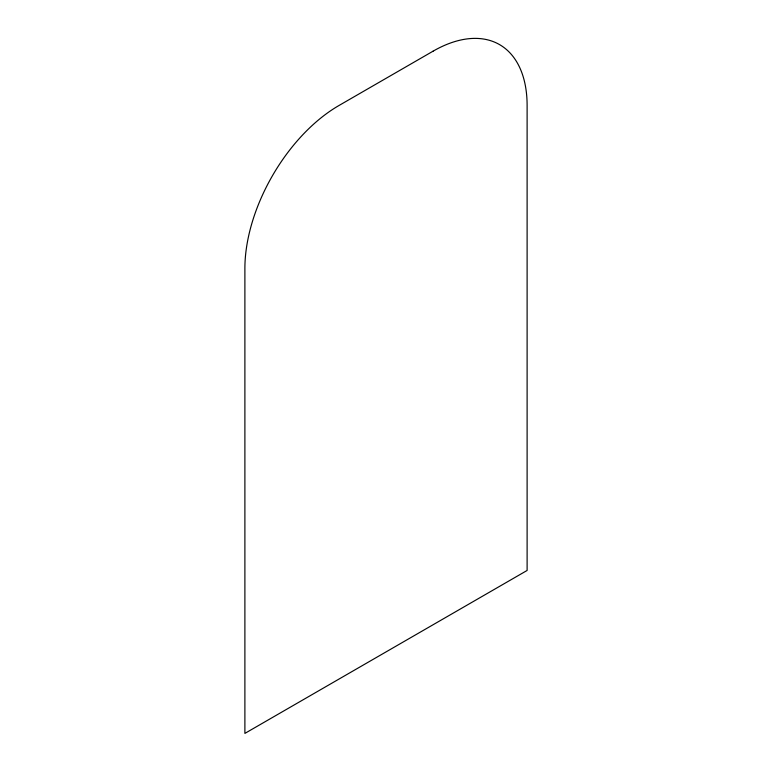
<?xml version="1.0" encoding="UTF-8"?>
<svg xmlns="http://www.w3.org/2000/svg" width="772" height="772" viewBox="0 0 772 772"><rect width="100%" height="100%" fill="white"/><g stroke="black" fill="none" stroke-linecap="round" stroke-linejoin="round"><path stroke-width="1.16" d="M433.034 51.203L338.966 105.513A133.045 76.814 -60 0 0 244.888 268.463L244.888 733.4L527.112 570.46L527.112 105.523A133.045 76.814 -60 0 0 433.034 51.203"/></g></svg>
